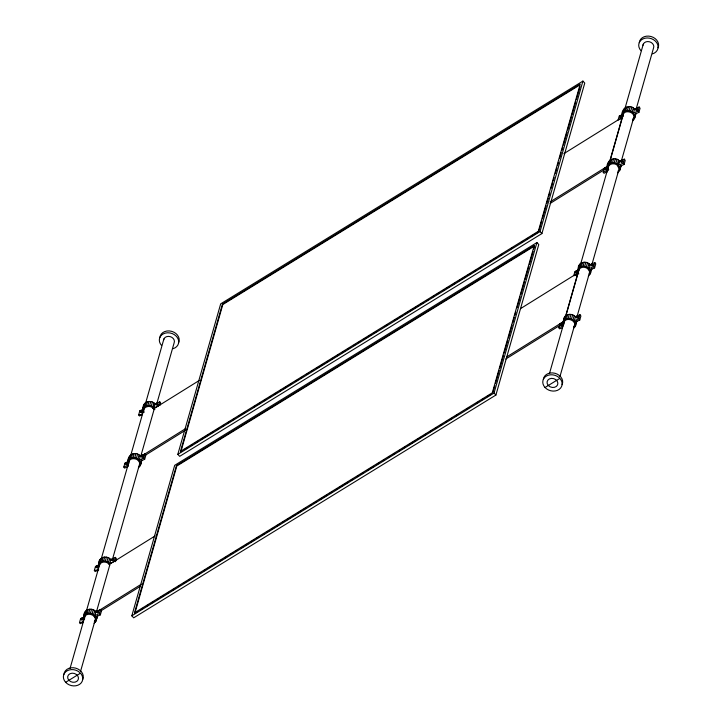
<?xml version="1.0" encoding="UTF-8"?>
<svg xmlns="http://www.w3.org/2000/svg" width="722" height="722" viewBox="0 0 722 722"><rect width="100%" height="100%" fill="white"/><g stroke="black" fill="none" stroke-linecap="round" stroke-linejoin="round"><path stroke-width="1.08" d="M635.901 110.168C636.127 111.323 638.744 108.995 637.219 109.067M83.003 622.463L80.259 623.682L79.492 622.617C87.263 622.463 81.18 614.873 85.701 611.02C88.481 608.177 93.427 608.781 96.035 611.552L94.871 615.622C92.028 612.482 85.873 612.175 83.761 616.281M83.391 617.635L84.916 612.211M98.761 569.92L95.105 571.553L94.347 570.479C102.109 570.335 96.035 562.745 100.548 558.882C103.327 556.039 108.273 556.653 110.881 559.424L109.717 563.494C106.874 560.353 100.728 560.046 98.607 564.153M99.771 560.082L98.246 565.506M99.338 565.687C100.214 560.714 107.84 561.084 109.69 565.2M128.299 464.896C125.005 457.595 134.355 449.255 140.348 455.979L139.184 460.049C136.341 456.909 130.195 456.602 128.074 460.708M129.238 456.638L127.713 462.062M142.162 414.753L139.427 415.98L138.66 414.906C146.422 414.762 140.348 407.172 144.869 403.309C147.64 400.466 152.586 401.08 155.194 403.851L159.761 401.82L160.681 403.102L160.103 405.132M142.559 409.934L144.084 404.51M96.017 621.101L97.542 615.667L96.017 621.101L94.086 623.239M139.301 465.121C141.882 458.172 128.038 455.744 128.868 463.434M140.33 465.528L141.855 460.094L140.33 465.528L138.398 467.666M562.393 327.635L559.658 328.862L558.891 327.797L563.458 325.757L562.79 322.815L565.082 319.314L569.838 318.483L574.27 320.803L575.425 316.732L580.001 314.702L580.912 315.983L579.757 320.054L574.243 322.508M575.425 316.732C572.176 312.563 563.088 313.989 564.026 320.18M577.645 270.687C578.512 265.398 586.074 265.082 589.116 268.674L590.28 264.604C587.672 261.833 582.726 261.22 579.947 264.062C575.542 268.006 581.49 275.479 573.746 275.66L574.902 271.589L577.645 270.371M578.8 266.617L579.17 265.263M578.728 270.867C579.892 264.288 591.544 267.501 589.233 273.746M607.112 167.242C607.978 161.954 615.541 161.638 618.583 165.23L619.747 161.159C613.926 154.553 604.106 162.558 607.698 170.076L608.646 169.661M608.267 163.172L608.628 161.818M621.958 115.114C622.833 109.825 630.396 109.509 633.438 113.101L634.593 109.031C628.736 102.353 618.835 110.583 622.626 118.056M623.483 109.69L623.194 112.479M573.485 328.42L575.777 324.918L575.181 322.084M588.331 276.291L590.632 272.79L590.036 269.956M591.426 270.073L591.787 268.719L590.262 274.143M617.797 172.847L620.09 169.345L619.503 166.511M632.653 120.718L634.945 117.217L634.349 114.383M79.492 622.617L80.656 618.546L84.312 616.913M94.347 570.479L95.503 566.409L98.246 565.191M128.227 466.484L124.572 468.109L123.814 467.044L124.969 462.973L127.713 461.746M138.66 414.906L139.824 410.845L143.479 409.212M84.546 615.09L85.701 611.02M99.392 562.952L100.548 558.882M128.859 459.517L130.014 455.447M142.929 408.58L144.869 403.309M83.472 619.07L84.05 617.03M98.318 566.932L99.194 563.882M127.785 463.497L128.949 459.427M142.64 411.369L143.218 409.329M70.043 668.455L84.862 616.426M86.099 612.094L99.988 563.313M101.224 558.972L129.012 461.421M130.872 454.914L144.147 408.309M145.691 402.885L163.903 338.934M85.692 614.133L86.848 610.063M100.538 562.005L101.703 557.935M130.005 458.569L131.16 454.499M143.705 407.379L144.851 406.432L146.015 402.362M87.118 613.501L88.283 609.431M101.973 561.364L103.129 557.303M131.44 457.928L132.595 453.858M144.851 406.432L146.286 405.8L147.45 401.73M88.743 613.213L89.907 609.142M103.589 561.084L104.753 557.014M133.056 457.64L134.22 453.569M146.286 405.8L147.911 405.511L149.066 401.441M90.44 613.303L91.604 609.233M105.295 561.174L106.45 557.104M134.761 457.73L135.916 453.66M147.911 405.511L149.607 405.602L150.772 401.531M92.1 613.754L93.264 609.693M106.955 561.626L108.11 557.555M136.422 458.19L137.577 454.12M155.194 403.851L154.039 407.921L151.268 406.053L152.432 401.983M93.616 614.548L94.772 610.478M108.462 562.42L109.627 558.35M137.929 458.975L139.093 454.905M152.784 406.847L153.939 402.777M154.95 409.203L154.012 409.627L153.199 408.435L154.364 404.365M96.342 612.166L110.078 563.945L155.049 535.968M80.548 671.379L95.06 620.433M112.659 558.648L139.211 465.428M157.125 402.56L174.101 342.95A5.496 4.485 15.9 0 0 170.166 336.614A5.496 4.485 15.9 0 0 163.605 340.071M96.378 619.738L96.883 616.272M140.7 464.165L141.196 460.699M95.232 622.292L96.098 619.241M139.545 466.719L140.709 462.649M93.923 616.047L99.437 613.592L100.602 609.521L101.513 610.803L100.358 614.873L94.844 617.328M115.493 561.725L116.368 558.675L115.448 557.384L114.293 561.454L108.778 563.918M138.245 460.474L143.759 458.019L144.914 453.948L145.835 455.23L144.671 459.3L139.156 461.755M159.761 401.82L158.605 405.89L153.091 408.345M131.819 615.821L174.688 465.32L536.924 242.556L538.774 244.559L495.897 395.06L133.669 617.824L131.819 615.821L494.047 393.057L536.924 242.556M177.82 454.346L220.688 303.845L582.916 81.081L584.766 83.084L541.897 233.594L179.67 456.349L177.82 454.346L540.047 231.582L582.916 81.081M180.87 451.782L222.818 304.531L579.676 85.07M493 392.127L494.85 385.629M495.463 383.463L499.173 370.476M499.786 368.31L503.487 355.314M504.1 353.148L507.801 340.152M508.423 337.995L512.124 324.999M512.737 322.833L514.281 317.418M514.894 315.252L515.824 312.003M517.06 307.671L520.138 296.85M520.761 294.684L524.461 281.688M525.074 279.522L528.775 266.526M529.397 264.36L533.098 251.373M533.711 249.207L534.641 245.958L176.827 466.006L134.879 613.258L137.758 611.489M541.771 220.905L538.693 231.735L531.013 236.455M542.393 218.748L546.094 205.752M546.707 203.586L548.251 198.171M548.864 196.005L549.794 192.756M551.03 188.424L552.565 183.009M553.187 180.843L554.108 177.603M555.344 173.271L556.888 167.856M557.501 165.69L558.431 162.441M559.658 158.109L561.202 152.694M561.824 150.528L562.745 147.279M563.368 145.113L567.068 132.126M567.682 129.96L571.382 116.964M571.995 114.798L575.705 101.811M576.318 99.645L580.019 86.649M558.891 327.797L560.055 323.727L563.711 322.093M607.626 171.665L603.971 173.289L603.213 172.224L604.368 168.154L607.112 166.926M562.79 322.815L564.315 317.391M562.871 324.25L563.449 322.211M563.936 320.261L565.1 316.2M577.717 272.113L578.593 269.062M578.791 268.133L579.947 264.062M608.258 164.697L609.413 160.627M622.039 116.549L624.268 108.49M565.407 316.868L577.916 272.934L578.827 273.909M610.027 160.221L622.238 117.361L563.873 153.66M549.442 373.635L564.261 321.606M565.804 316.182L579.387 268.494M580.623 264.153L608.718 165.518M609.955 161.186L623.546 113.489M624.774 109.157L643.302 44.114M565.082 319.314L566.247 315.243M579.937 267.185L581.093 263.115M609.404 163.75L610.559 159.679M624.25 111.612L625.414 107.542M566.517 318.682L567.682 314.612M581.372 266.544L582.528 262.474M610.839 163.109L611.994 159.039M625.685 110.98L626.84 106.91M568.142 318.393L569.297 314.323M582.988 266.265L584.152 262.194M612.455 162.82L613.619 158.75M627.31 110.692L628.465 106.621M569.838 318.483L571.003 314.413M584.694 266.355L585.849 262.285M614.16 162.91L615.315 158.84M629.006 110.782L630.162 106.712M571.499 318.934L572.663 314.864M586.354 266.806L587.509 262.736M615.821 163.371L616.976 159.3M630.667 111.233L631.831 107.163M573.015 319.729L574.171 315.658M587.861 267.6L589.026 263.53M617.328 164.156L618.483 160.085M632.174 112.027L633.338 107.957M618.05 171.294L619.007 169.174L617.752 165.744L618.619 162.694M559.947 376.559L574.459 325.613M576.932 316.94L589.278 273.584M592.085 263.9C594.531 264.225 588.773 266.256 592.085 263.9L618.61 170.609M621.389 160.853L633.745 117.496M636.524 107.74L653.5 48.121A5.496 4.485 15.9 0 0 649.565 41.795A5.496 4.485 15.9 0 0 643.004 45.242M574.631 327.472L575.497 324.422M575.705 323.492L576.571 320.433M590.551 271.355L591.128 269.324M619.232 170.879L620.595 165.88M633.799 119.771L634.665 116.711M635.45 113.751L634.864 115.791L636.1 113.146L634.575 118.57M575.416 326.281L576.941 320.848L575.786 323.402M619.729 170.708L621.254 165.275M573.322 321.227L578.836 318.772L580.001 314.702M588.177 269.089L593.683 266.635L594.847 262.564L595.767 263.846L594.603 267.916L589.089 270.38M617.635 165.654L623.149 163.199L624.313 159.129L625.225 160.41L624.07 164.481L618.555 166.935M632.49 113.525L638.004 111.062L639.16 107L640.08 108.282L638.916 112.352L633.402 114.807M96.405 567.591L97.317 567.835L98.12 566.698M112.262 560.389L113.164 560.633L113.706 559.424M96.396 618.222L97.172 617.03M94.338 621.687C99.32 614.765 83.734 610.478 84.546 619.007M632.896 119.166C637.887 112.244 622.292 107.957 623.113 116.477M620.108 167.829L620.884 166.638M573.737 326.867C578.719 319.945 563.124 315.658 563.945 324.187M140.853 411.829C139.915 413.634 143.786 411.161 141.963 411.089M156.71 404.627C155.772 406.432 159.643 403.959 157.82 403.887M126.007 463.957C125.276 466.087 129.328 462.378 126.639 463.425M141.864 456.755C141.124 458.885 145.176 455.167 142.496 456.223M605.406 169.138C604.657 171.24 608.745 167.603 606.038 168.605M621.254 161.936C620.523 164.065 624.575 160.347 621.895 161.403M575.939 272.582C575.118 273.981 577.907 272.79 577.519 271.878M591.787 265.38C590.858 267.005 594.396 265.127 593.105 264.595M561.274 324.521L561.021 325.387L562.709 324.259L560.841 324.62L560.633 324.007L561.707 323.402L561.915 324.016L561.707 323.402M577.122 317.319C575.524 319.323 579.956 317.012 578.051 316.768M140.402 411.125L141.476 410.52L141.151 411.612L140.402 411.125L140.609 411.739M140.591 411.396L140.934 410.656M140.411 411.468L141.485 410.863M156.25 403.923L157.324 403.318L157.008 404.41L156.25 403.923L156.457 404.537M156.448 404.194L156.782 403.454M156.268 404.266L157.342 403.661M125.547 463.262L126.819 462.928L126.305 463.741L125.547 463.262L125.754 463.876M125.745 463.533L126.819 462.928M125.565 463.596L126.621 462.649M141.404 456.051L142.676 455.726L142.153 456.539L141.404 456.051L141.611 456.674M141.602 456.331L142.676 455.726M141.413 456.394L142.478 455.447M96.08 566.698L97.353 566.364L96.838 567.185L96.08 566.698L96.288 567.312M96.279 566.969L97.353 566.364M96.098 567.041L97.154 566.093M111.937 559.496L113.21 559.162L112.686 559.983L111.937 559.496L112.145 560.11M112.136 559.767L113.21 559.162M111.946 559.839L113.011 558.891M619.801 116.305L620.875 115.7L620.55 116.793C616.913 115.926 623.772 114.419 620.008 116.919M619.99 116.576L621.064 115.971M619.81 116.648L620.875 115.7M635.649 109.103L636.921 108.769L636.398 109.591L635.649 109.103L635.856 109.717M635.847 109.374L636.921 108.769M635.667 109.446L636.723 108.499M81.234 618.826L82.507 618.492L81.983 619.314L81.234 618.826L81.442 619.44M81.433 619.106L82.507 618.492M81.243 619.169L82.308 618.222M97.091 611.624L98.354 611.29L97.84 612.112L97.091 611.624L97.299 612.238M97.28 611.904L98.354 611.29M97.1 611.967L98.165 611.02M604.946 168.434L606.218 168.109L605.695 168.921L604.946 168.434L605.153 169.056M605.144 168.713L606.218 168.109M604.964 168.777L606.02 167.829M620.803 161.232L622.066 160.898L621.552 161.719L620.803 161.232L621.01 161.845M620.992 161.511L622.066 160.898M620.812 161.575L621.877 160.627M575.479 271.878L576.553 271.273L576.228 272.365C572.591 271.499 579.459 269.983 575.687 272.492M575.678 272.149L576.752 271.544M575.497 272.221L576.553 271.273M591.336 264.676L592.6 264.342L592.085 265.164L591.336 264.676L591.544 265.29M591.535 264.947L592.6 264.342M591.345 265.019L592.41 264.072M560.841 324.62L561.896 323.673M560.642 324.349L561.716 323.745M576.49 316.805L577.753 316.471L577.239 317.292L576.49 316.805L576.697 317.418M576.679 317.075L577.753 316.471M576.499 317.148L577.555 316.2M620.649 116.639C618.438 118.742 623.285 116.729 621.362 116.269M82.091 619.16C79.862 621.525 85.07 618.736 82.57 618.871M97.966 611.787L96.739 612.012L98.436 610.749L97.479 613.005L98.95 612.238L98.652 611.588M199.362 380.404L154.4 408.372L140.664 456.593L185.626 428.624M550.137 201.88L607.545 166.177M145.393 455.194L185.581 430.195M550.092 203.46L604.621 169.535M520.517 308.637L577.916 272.934M99.212 610.379L141.313 584.197M506.781 356.858L563.223 321.75M101.08 610.758L140.303 586.363M505.779 359.024L560.308 325.108M184.715 449.427L187.594 447.658M190.464 445.889L192.386 444.707M195.265 442.938L198.144 441.169M201.023 439.4L202.936 438.218M204.858 437.036L208.694 434.68M210.616 433.498L213.486 431.729M216.365 429.96L219.244 428.191M222.123 426.422L224.046 425.24M227.881 422.875L229.795 421.702M232.674 419.924L234.596 418.751M238.431 416.386L240.354 415.213M242.267 414.031L245.146 412.262M253.783 406.946L255.696 405.773M257.619 404.591L260.498 402.822M263.377 401.053L266.256 399.284M269.125 397.515L271.048 396.333M273.927 394.564L276.806 392.795M279.685 391.017L281.598 389.844M283.52 388.662L287.356 386.306M289.278 385.124L292.148 383.355M295.027 381.586L297.906 379.808M300.785 378.039L302.708 376.866M306.543 374.501L308.456 373.319M311.335 371.55L313.258 370.377M317.093 368.012L319.016 366.83M320.929 365.657L323.808 363.888M326.687 362.11L328.609 360.937M330.523 359.755L334.358 357.399M336.281 356.217L339.159 354.448M342.038 352.679L344.908 350.901M347.787 349.132L349.71 347.959M353.545 345.594L355.468 344.412M358.347 342.643L360.26 341.47M364.096 339.105L366.018 337.923M367.931 336.75L370.81 334.981M373.689 333.203L376.568 331.434M385.205 326.127L387.118 324.945M394.799 320.225L397.678 318.456M399.591 317.274L402.47 315.505M405.349 313.736L413.02 309.016M414.942 307.843L417.821 306.074M420.7 304.296L423.57 302.527M426.449 300.758L428.372 299.576M432.207 297.22L434.13 296.038M437.009 294.269L438.922 293.087M442.757 290.731L444.68 289.549M446.593 288.367L449.472 286.598M452.351 284.829L455.23 283.06M458.109 281.291L460.031 280.109M461.945 278.936L465.78 276.571M467.703 275.389L470.582 273.62M473.461 271.851L476.339 270.082M479.209 268.313L481.132 267.131M484.011 265.362L486.89 263.593M489.769 261.824L491.682 260.642M493.604 259.46L496.483 257.691M499.362 255.922L502.232 254.153M510.869 248.846L512.791 247.664M521.419 242.357L523.342 241.175M526.221 239.406L528.134 238.224M140.637 609.72L143.507 607.951M146.385 606.182L148.308 605M151.187 603.231L154.066 601.462M156.945 599.693L158.858 598.511M160.78 597.329L164.616 594.973M166.529 593.791L169.408 592.022M172.287 590.253L175.166 588.484M178.045 586.715L179.968 585.533M183.803 583.177L185.716 581.995M188.595 580.226L190.518 579.044M198.189 574.324L201.068 572.555M203.947 570.786L205.86 569.604M207.783 568.422L211.618 566.066M213.541 564.884L216.419 563.115M219.298 561.346L222.168 559.577M225.047 557.808L226.97 556.626M230.805 554.27L232.728 553.088M235.607 551.319L237.52 550.137M241.356 547.772L243.278 546.599M245.191 545.417L248.07 543.648M250.949 541.879L253.828 540.11M256.707 538.341L258.629 537.159M262.465 534.794L264.378 533.621M267.257 531.852L269.18 530.67M272.059 528.901L273.972 527.719M276.851 525.95L279.73 524.181M282.609 522.412L284.522 521.23M286.444 520.048L290.28 517.692M292.202 516.51L295.081 514.741M297.96 512.972L300.83 511.203M303.709 509.434L305.632 508.252M309.467 505.887L311.39 504.714M314.26 502.945L316.182 501.763M320.017 499.398L321.94 498.225M323.853 497.043L326.732 495.274M329.611 493.505L332.49 491.736M335.369 489.958L337.291 488.785M339.205 487.603L343.04 485.247M344.963 484.065L347.842 482.296M350.721 480.527L352.634 479.345M356.469 476.98L358.392 475.807M361.271 474.038L363.184 472.856M367.029 470.491L368.942 469.318M370.864 468.136L373.743 466.367M376.613 464.598L379.492 462.829M382.371 461.051L384.294 459.878M388.129 457.513L390.051 456.331M392.921 454.562L394.844 453.389M398.679 451.024L400.602 449.842M402.515 448.669L405.394 446.9M408.273 445.122L415.944 440.411M417.867 439.229L421.702 436.864M423.624 435.691L426.503 433.922M429.382 432.144L432.252 430.375M435.131 428.606L437.054 427.424M439.933 425.655L441.846 424.482M445.691 422.117L447.604 420.935M449.526 419.762L452.405 417.993M455.275 416.215L458.154 414.446M466.791 409.139L468.713 407.957M476.385 403.237L479.264 401.468M482.143 399.699L484.056 398.517M486.935 396.748L489.814 394.979M66.153 682.001L79.98 673.5M545.552 387.182L559.369 378.68M633.645 109.455L639.16 107M622.869 114.392L619.214 116.016L618.059 120.087L621.714 118.462M618.799 161.584L624.313 159.129M603.213 172.224L608.691 169.778M139.4 456.403L144.914 453.948M123.814 467.044L128.381 465.004M589.332 265.028L594.847 262.564M109.934 559.848L115.448 557.384M95.087 611.976L100.602 609.521M149.607 405.602L151.268 406.053M617.752 165.744C615.045 162.269 607.482 163.47 608.267 168.614M153.199 408.435C150.266 404.392 141.611 406.901 144.102 412.343M540.047 231.582L541.897 233.594M494.047 393.057L495.897 395.06M638.004 111.062L638.916 112.352M623.149 163.199L624.07 164.481M593.683 266.635L594.603 267.916M578.836 318.772L579.757 320.054M560.055 323.727L560.813 324.792M139.824 410.845L140.582 411.91M143.759 458.019L144.671 459.3M99.437 613.592L100.358 614.873M140.104 461.331L140.619 462.739M95.791 616.904L96.306 618.312M143.723 405.863L143.795 407.298M84.555 613.565L84.627 615M159.869 337.508A9.828 8.023 15.9 0 1 171.619 331.326A9.828 8.023 15.9 0 1 178.659 342.652M161.584 345.504A9.828 8.023 15.9 0 1 163.425 333.799A9.828 8.023 15.9 0 1 177.395 337.625A9.828 8.023 15.9 0 1 173.127 348.672M63.933 674.312A9.828 8.023 15.9 0 1 75.675 668.13A9.828 8.023 15.9 0 1 82.723 679.465M639.268 42.688A9.828 8.023 15.9 0 1 651.018 36.506A9.828 8.023 15.9 0 1 658.058 47.832M640.983 50.684A9.828 8.023 15.9 0 1 642.824 38.979A9.828 8.023 15.9 0 1 656.794 42.806A9.828 8.023 15.9 0 1 652.517 53.852M543.332 379.492A9.828 8.023 15.9 0 1 555.074 373.31A9.828 8.023 15.9 0 1 562.122 384.636M80.9 619.07C82.895 620.063 82.94 616.2 80.9 619.07M95.746 566.941C97.741 567.934 97.786 564.072 95.746 566.941M111.603 559.74C113.598 560.732 113.643 556.87 111.603 559.74M125.213 463.506C127.207 464.49 127.252 460.627 125.213 463.506M140.059 411.369C142.063 412.361 142.108 408.499 140.059 411.369M141.07 456.295C143.064 457.288 143.109 453.425 141.07 456.295M155.916 404.167C157.91 405.159 157.956 401.297 155.916 404.167M560.29 324.25C562.294 325.243 562.339 321.38 560.29 324.25M576.147 317.048C578.141 318.041 578.187 314.178 576.147 317.048M604.612 168.677C606.606 169.67 606.651 165.807 604.612 168.677M620.46 161.475C622.463 162.468 622.508 158.605 620.46 161.475M635.315 109.347C637.309 110.34 637.355 106.477 635.315 109.347M176.439 465.591L134.491 612.843L492.305 392.795L534.253 245.534L176.439 465.591M222.43 304.115L180.491 451.367L538.305 231.32L580.244 84.059L222.43 304.115M65.648 682.317A9.828 8.023 15.9 0 0 82.191 681.333A9.828 8.023 15.9 0 0 71.361 669.601A9.828 8.023 15.9 0 0 65.648 682.317M68.915 680.304A5.496 4.485 15.9 0 0 78.166 679.754A5.496 4.485 15.9 0 0 72.11 673.193A5.496 4.485 15.9 0 0 68.915 680.304M545.038 387.497A9.828 8.023 15.9 0 0 561.581 386.514A9.828 8.023 15.9 0 0 550.76 374.781A9.828 8.023 15.9 0 0 545.038 387.497M548.314 385.485A5.496 4.485 15.9 0 0 557.555 384.934A5.496 4.485 15.9 0 0 551.509 378.373A5.496 4.485 15.9 0 0 548.314 385.485"/></g></svg>
